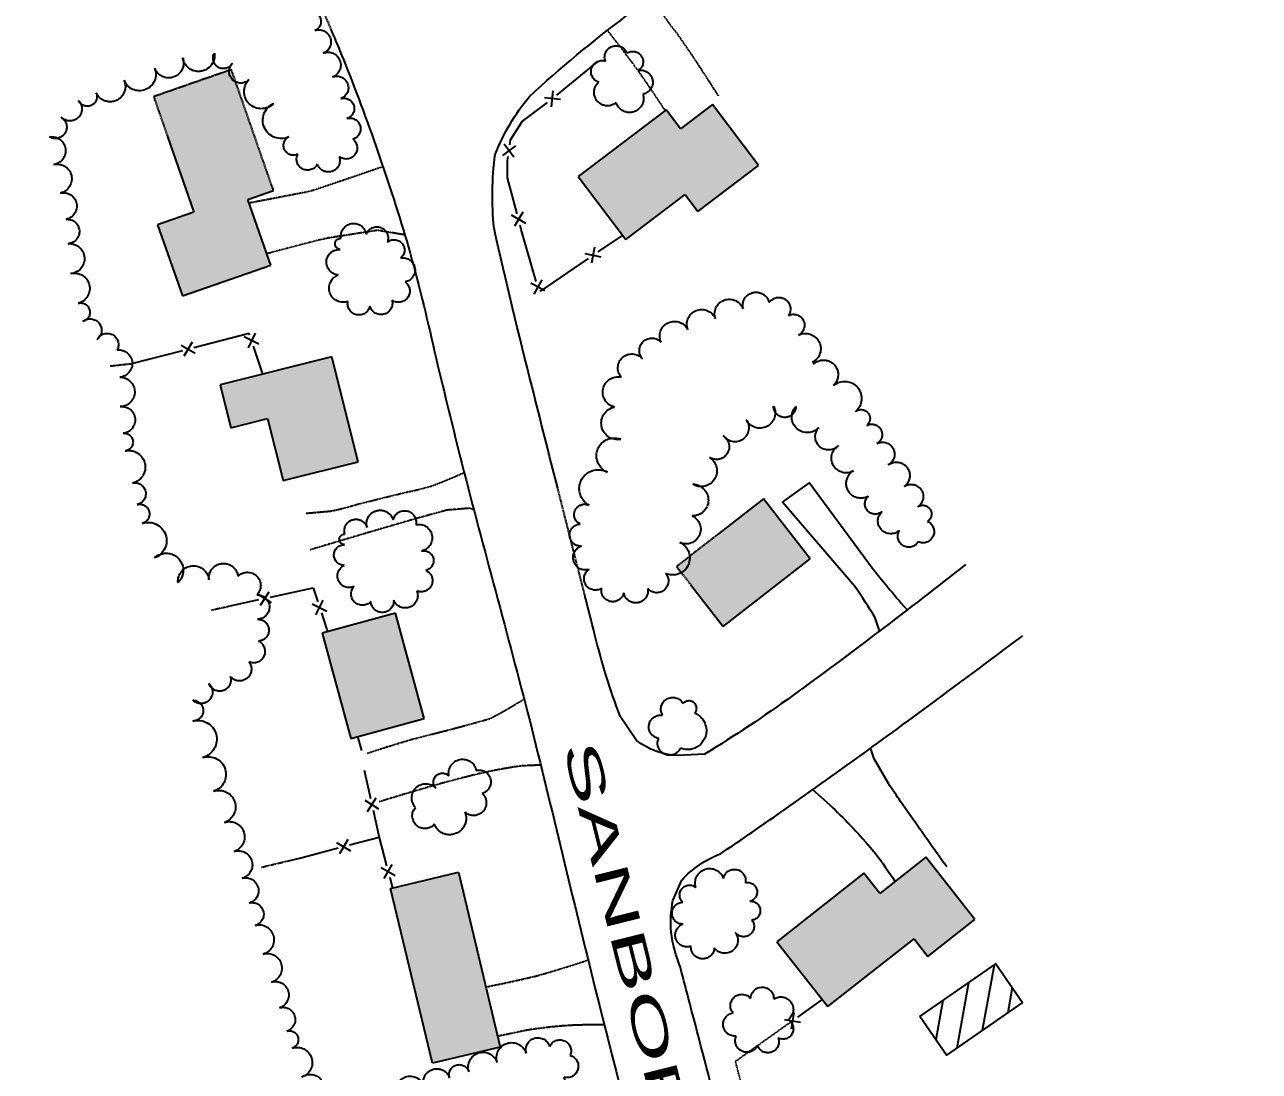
# Model space of a CAD drawing. Header units: feet. Extents: x 1024240 to 1029256, y 89370 to 94394.
# Drawn here: x 1025947.9 to 1026369.1, y 92946.5 to 93303.6 of the extents above; entities that cross this region are included whole.
import ezdxf

# ---------------------------------------------------------------- set-up
doc = ezdxf.new("R2010")
doc.units = ezdxf.units.FT
doc.header["$MEASUREMENT"] = 0
for name, pattern in [('PB-EX61$0$HIDDEN', [0.375, 0.25, -0.125]), ('PB-EX61$0$HIDDEN2', [0.1875, 0.125, -0.0625]), ('PB-EX61$0$LTP300', [100, 100, 0]), ('PB-EX61$0$LTP600', [100, 100, 0])]:
    doc.linetypes.add(name, pattern=pattern)
for name, color, linetype in [('E7SNT', 3, 'Continuous'), ('PB-EX61$0$BLDG_OBS', 11, 'PB-EX61$0$HIDDEN'), ('PB-EX61$0$BUILDING', 11, 'Continuous'), ('PB-EX61$0$DRIVE', 10, 'Continuous'), ('PB-EX61$0$DRIVE_OBSCURED', 10, 'PB-EX61$0$HIDDEN2'), ('PB-EX61$0$E6BUH', 9, 'Continuous'), ('PB-EX61$0$FENCE', 10, 'PB-EX61$0$LTP300'), ('PB-EX61$0$OBFENCE', 10, 'PB-EX61$0$HIDDEN2'), ('PB-EX61$0$OBS_PAVE', 10, 'PB-EX61$0$HIDDEN'), ('PB-EX61$0$PAVED_RD', 10, 'Continuous'), ('PB-EX61$0$POOL', 10, 'Continuous'), ('PB-EX61$0$TREELINE', 9, 'PB-EX61$0$LTP600')]:
    doc.layers.add(name, color=color, linetype=linetype)
doc.styles.add('120BT', font='swiss.ttf', dxfattribs={"width": 2, "height": 11.5})

# ---------------------------------------------------------------- blocks, each defined once
blk = doc.blocks.new('PB-EX61$0$FENCE')
for p, q in [((-0.476563, -0.5), (0.5, 0.476563)), ((0.5, -0.5), (-0.476563, 0.476563))]:
    blk.add_line(p, q)
blk = doc.blocks.new('PB-EX61')
at = {"layer": 'PB-EX61$0$E6BUH', "linetype": 'Continuous'}
h = blk.add_hatch(dxfattribs=at)
h.set_pattern_fill('ANSI36', color=256, scale=20, angle=30, style=0)
h.paths.add_polyline_path([(1026003.77, 93590.52), (1025969.23, 93566.33), (1025996.84, 93526.91), (1026021.94, 93544.49), (1026012.19, 93558.41), (1026017.62, 93562.22), (1026010.46, 93572.44), (1026014.47, 93575.25)])
h.paths.add_polyline_path([(1026057.35, 93445.89), (1026081.68, 93459.04), (1026063.83, 93492.04), (1026034.67, 93476.27), (1026036.7, 93472.52), (1026052.51, 93443.27)])
h.paths.add_polyline_path([(1025904.24, 93426.41), (1025885.75, 93450.76), (1025909.85, 93469.07), (1025939.08, 93430.6), (1025915.6, 93412.76), (1025913.75, 93415.2), (1025906.48, 93409.67), (1025897.6, 93421.37)])
h.paths.add_polyline_path([(1026120.4, 93394.58), (1026116.66, 93391.67), (1026107.17, 93384.29), (1026090.53, 93371.36), (1026106.66, 93350.61), (1026136.53, 93373.83)])
h.paths.add_polyline_path([(1026032.79, 93246.96), (1026032.5, 93247.78), (1026018.42, 93288.23), (1025991.9, 93279), (1025996.64, 93265.37), (1026005.6, 93239.64), (1025993.22, 93235.33), (1026001.69, 93211.01), (1026031.82, 93221.5), (1026024.01, 93243.91)])
h.paths.add_polyline_path([(1025939.14, 93368.69), (1025935.44, 93376.62), (1025933.31, 93381.16), (1025944.3, 93386.3), (1025956.82, 93392.16), (1025962.65, 93379.69)])
h.paths.add_polyline_path([(1026171.59, 93268.08), (1026166.74, 93274.5), (1026136.69, 93251.82), (1026152.92, 93230.31), (1026173.16, 93245.59), (1026177.48, 93239.87), (1026198.18, 93255.49), (1026182.48, 93276.3)])
h.paths.add_polyline_path([(1026030.78, 93169.19), (1026036.08, 93148.04), (1026061.7, 93154.47), (1026052.71, 93190.29), (1026014.53, 93180.71), (1026018.21, 93166.04)])
h.paths.add_polyline_path([(1025970.98, 93366.77), (1025981.41, 93372.41), (1026002.95, 93332.56), (1025978, 93319.07), (1025956.07, 93359.63), (1025958.13, 93360.75), (1025952.91, 93370.4), (1025965.37, 93377.13)])
h.paths.add_polyline_path([(1025875.01, 93408.37), (1025879.36, 93402.7), (1025885.67, 93407.53), (1025881.32, 93413.21)])
edge = h.paths.add_edge_path()
edge.add_line((1025855.64, 93485.27), (1025827.94, 93517.44))
edge.add_line((1025878.48, 93504.94), (1025855.64, 93485.27))
edge.add_line((1025847.65, 93540.75), (1025878.48, 93504.94))
edge.add_line((1025828.06, 93523.88), (1025847.65, 93540.75))
h = blk.add_hatch(dxfattribs=at)
h.set_pattern_fill('ANSI36', color=256, scale=20, angle=20, style=0)
h.paths.add_polyline_path([(1026199.93, 93141.78), (1026184.56, 93129.81), (1026170.25, 93118.67), (1026175, 93112.57), (1026186.16, 93098.24), (1026215.84, 93121.35)])
h.paths.add_polyline_path([(1026234.2, 93014.05), (1026204.5, 92990.7), (1026221.87, 92968.61), (1026251.28, 92991.72), (1026256.04, 92985.66), (1026272.06, 92998.25), (1026255.34, 93019.52), (1026239.62, 93007.15)])
h.paths.add_polyline_path([(1026125.91, 92862.49), (1026102.32, 92856.45), (1026089.45, 92853.15), (1026084.09, 92874.08), (1026094.63, 92876.78), (1026105.03, 92879.45), (1026093.92, 92922.82), (1026119.85, 92929.46), (1026129.14, 92893.21), (1026118.73, 92890.55)])
h.paths.add_polyline_path([(1026144.09, 92830.29), (1026116.91, 92822.95), (1026137.18, 92747.83), (1026164.37, 92755.17)])
h.paths.add_polyline_path([(1026070.21, 92935.15), (1026068.9, 92942.14), (1026077.41, 92943.74), (1026078.72, 92936.74)])
h.paths.add_polyline_path([(1026095.85, 93014.4), (1026110.15, 92954.76), (1026087.03, 92949.22), (1026072.73, 93008.86)])
h.paths.add_polyline_path([(1026074.42, 93102.75), (1026049.37, 93095.92), (1026059.14, 93060.03), (1026084.19, 93066.86)])
h.paths.add_polyline_path([(1026245.93, 92868.76), (1026237.27, 92862.03), (1026253.17, 92841.58), (1026257.53, 92844.98), (1026282.72, 92864.55), (1026266.82, 92885)])
h.paths.add_polyline_path([(1026190.19, 92464.87), (1026179.23, 92461.76), (1026176.28, 92472.17), (1026186.55, 92475.09), (1026195.23, 92477.56), (1026198.19, 92467.15)])
h.paths.add_polyline_path([(1026342.81, 92474.07), (1026333.86, 92471.92), (1026343.24, 92432.97), (1026369.07, 92439.2), (1026363.23, 92463.45), (1026367.3, 92464.43), (1026361.88, 92486.94), (1026361, 92486.73), (1026354.09, 92515.43), (1026334.01, 92510.59)])
h.paths.add_polyline_path([(1026333.38, 92603.82), (1026323.29, 92648.28), (1026294.22, 92641.68), (1026304.31, 92597.22)])
h.paths.add_polyline_path([(1026330.9, 92734.36), (1026312.62, 92756.51), (1026274.5, 92725.06), (1026292.78, 92702.91)])
h.paths.add_polyline_path([(1026282.29, 92874.36), (1026269.15, 92891.92), (1026288.47, 92906.37), (1026301.6, 92888.81)])
h.paths.add_polyline_path([(1026215.78, 92418.2), (1026211.92, 92432.8), (1026241.49, 92440.62), (1026251.87, 92401.35), (1026225.12, 92394.27), (1026218.59, 92418.95)])
h.paths.add_polyline_path([(1026218.22, 92526.88), (1026191.98, 92519.34), (1026202.72, 92481.94), (1026228.96, 92489.48)])
h.paths.add_polyline_path([(1026183.92, 92671.61), (1026157.03, 92665.8), (1026172.38, 92594.72), (1026199.26, 92600.52)])
at = {"layer": 'PB-EX61$0$BLDG_OBS', "flags": 128}
for points in [[(1026032.5, 93247.78), (1026018.42, 93288.23), (1025991.9, 93279), (1025996.64, 93265.37)], [(1026184.56, 93129.81), (1026170.25, 93118.67), (1026175, 93112.57)]]:
    blk.add_lwpolyline(points, dxfattribs=at)
at = {"layer": 'PB-EX61$0$BUILDING'}
for p, q in [((1026166.74, 93274.5), (1026136.69, 93251.82)), ((1026171.59, 93268.08), (1026166.74, 93274.5)), ((1026182.48, 93276.3), (1026171.59, 93268.08)), ((1026198.18, 93255.49), (1026182.48, 93276.3)), ((1025996.64, 93265.37), (1026005.6, 93239.64)), ((1026136.69, 93251.82), (1026152.92, 93230.31)), ((1026177.48, 93239.87), (1026198.18, 93255.49)), ((1026032.79, 93246.96), (1026032.5, 93247.78)), ((1026024.01, 93243.91), (1026032.79, 93246.96)), ((1026031.82, 93221.5), (1026024.01, 93243.91)), ((1026152.92, 93230.31), (1026173.16, 93245.59)), ((1026173.16, 93245.59), (1026177.48, 93239.87)), ((1026005.6, 93239.64), (1025993.22, 93235.33)), ((1025993.22, 93235.33), (1026001.69, 93211.01)), ((1026001.69, 93211.01), (1026031.82, 93221.5)), ((1026052.71, 93190.29), (1026014.53, 93180.71)), ((1026061.7, 93154.47), (1026052.71, 93190.29)), ((1026014.53, 93180.71), (1026018.21, 93166.04)), ((1026018.21, 93166.04), (1026030.78, 93169.19)), ((1026030.78, 93169.19), (1026036.08, 93148.04)), ((1026036.08, 93148.04), (1026061.7, 93154.47)), ((1026199.93, 93141.78), (1026184.56, 93129.81)), ((1026215.84, 93121.35), (1026199.93, 93141.78)), ((1026186.16, 93098.24), (1026215.84, 93121.35)), ((1026175, 93112.57), (1026186.16, 93098.24)), ((1026074.42, 93102.75), (1026049.37, 93095.92)), ((1026084.19, 93066.86), (1026074.42, 93102.75)), ((1026049.37, 93095.92), (1026059.14, 93060.03)), ((1026059.14, 93060.03), (1026084.19, 93066.86)), ((1026255.34, 93019.52), (1026239.62, 93007.15)), ((1026272.06, 92998.25), (1026255.34, 93019.52)), ((1026072.73, 93008.86), (1026095.85, 93014.4)), ((1026095.85, 93014.4), (1026110.15, 92954.76)), ((1026234.2, 93014.05), (1026204.5, 92990.7)), ((1026239.62, 93007.15), (1026234.2, 93014.05)), ((1026087.03, 92949.22), (1026072.73, 93008.86)), ((1026256.04, 92985.66), (1026272.06, 92998.25)), ((1026204.5, 92990.7), (1026221.87, 92968.61)), ((1026221.87, 92968.61), (1026251.28, 92991.72)), ((1026251.28, 92991.72), (1026256.04, 92985.66)), ((1026110.15, 92954.76), (1026087.03, 92949.22))]:
    blk.add_line(p, q, dxfattribs=at)
at = {"layer": 'PB-EX61$0$DRIVE', "flags": 128}
for points in [[(1026239.54, 93096.73), (1026238.01, 93101.16, 0.014741), (1026231.14, 93111.91), (1026206.38, 93140.71), (1026215.63, 93147.28), (1026237.29, 93117.85, 0.005672), (1026246.78, 93106.36), (1026248.97, 93103.95)], [(1026262.5, 93016.19, -0.002512), (1026250.9, 93032.48, -0.006294), (1026242.57, 93044.64), (1026237.63, 93053.05), (1026236.49, 93056.87)], [(1026216.65, 93042.62), (1026222.52, 93037.4, -0.026435), (1026236.33, 93022.93), (1026238.18, 93020.76, -0.020529), (1026244.78, 93011.21)]]:
    blk.add_lwpolyline(points, format="xyb", dxfattribs=at)
at = {"layer": 'PB-EX61$0$DRIVE_OBSCURED', "flags": 128}
for points in [[(1026184.61, 93279.25, 0.003128), (1026175.88, 93292.7, 0.003901), (1026170.2, 93300.94, -0.054092), (1026164.53, 93309.17), (1026162.9, 93313.87)], [(1026146.69, 93301.58, -0.007017), (1026157.13, 93287.86, -0.006706), (1026166.36, 93274.22)], [(1026097.85, 93150.68, -0.015269), (1026086.81, 93146.1, -0.022854), (1026078.14, 93143.97, 0.000638), (1026069.46, 93141.84, 0.000635), (1026060.84, 93139.67, -0.026772), (1026052.21, 93137.5), (1026043.79, 93136.76)], [(1026045.34, 93124.52, -0.000994), (1026054.92, 93127.38, -0.000994), (1026064.5, 93130.23), (1026073.2, 93132.77, -0.006744), (1026092.07, 93138.07), (1026099.74, 93138.69), (1026101.12, 93138.13)], [(1026118.3, 93073.48, -0.026365), (1026106.46, 93066.66, -0.008178), (1026087.16, 93061.47), (1026079.54, 93059.52, 0.008912), (1026064.69, 93054.85)], [(1026068.87, 93038.54, -0.005015), (1026088.04, 93044.25, -0.007986), (1026099.31, 93047.23, -0.029769), (1026117.65, 93050.81), (1026123.94, 93051.07)], [(1026140.12, 92984.33, -0.010504), (1026122.56, 92978.94, -0.010129), (1026105.26, 92975.16)], [(1026109.25, 92958.54), (1026118.92, 92960.55, -0.031737), (1026136.97, 92962.38), (1026145.58, 92962.48)]]:
    blk.add_lwpolyline(points, format="xyb", dxfattribs=at)
for points in [[(1026024.4, 93242.79), (1026035.3, 93244.88), (1026043.84, 93246.53), (1026046.6, 93247.21), (1026055.52, 93250.23), (1026060.73, 93252), (1026069.8, 93255.12)], [(1026030.41, 93225.52), (1026043.89, 93229.05), (1026048.12, 93230.15), (1026051.47, 93230.89), (1026056.67, 93231.7), (1026068.25, 93233.52), (1026077.49, 93231.96)]]:
    blk.add_lwpolyline(points, dxfattribs=at)
at = {"layer": 'PB-EX61$0$FENCE', "flags": 128}
for points in [[(1026129.43, 93279.54), (1026143.32, 93290.86)], [(1026113.38, 93262.56), (1026113.62, 93264.22), (1026117.66, 93270.56), (1026126.29, 93277.06)], [(1026115.86, 93239.05), (1026112.58, 93251.26), (1026112.59, 93257.2), (1026112.79, 93258.6)], [(1026122.35, 93215.94), (1026117.31, 93233.66), (1026116.9, 93235.18)], [(1026151.73, 93231.67), (1026143.46, 93226.05)], [(1026140.15, 93223.8), (1026123.61, 93212.56)], [(1026024.62, 93197.63), (1026024.44, 93198.16), (1026005.62, 93193.32)], [(1026029.12, 93184.37), (1026025.91, 93193.84)], [(1026001.74, 93192.32), (1025984.28, 93187.82)], [(1026031.71, 93108.25), (1026046.35, 93111.45), (1026047.89, 93106.68)], [(1026018.03, 93105.27), (1026027.8, 93107.4)], [(1026049.12, 93102.87), (1026051.21, 93096.43)], [(1026061.48, 93060.67), (1026062.84, 93055.96)], [(1026063.74, 93049.27), (1026065.9, 93039.5)], [(1026066.76, 93035.6), (1026068.81, 93026.29), (1026058.7, 93023.6)], [(1026068.81, 93026.29), (1026071.38, 93016.63)], [(1026054.83, 93022.57), (1026042.59, 93019.32), (1026037.32, 93018.06)], [(1026072.41, 93012.76), (1026073.41, 93009.02)], [(1026219.65, 92970.71), (1026211.5, 92964.91)]]:
    blk.add_lwpolyline(points, dxfattribs=at)
at = {"layer": 'PB-EX61$0$OBFENCE', "flags": 128}
for points in [[(1025984.28, 93187.82), (1025984.22, 93187.81), (1025976.93, 93186.98)], [(1026011.63, 93103.88), (1026018.03, 93105.27)], [(1026037.32, 93018.06), (1026028.71, 93016.01)], [(1026209.66, 92963.59), (1026190.3, 92949.79), (1026203.75, 92897.39)]]:
    blk.add_lwpolyline(points, dxfattribs=at)
at = {"layer": 'PB-EX61$0$OBS_PAVE', "flags": 128}
blk.add_lwpolyline([(1026021.11, 93364.91, -0.016675), (1026050.87, 93305.47), (1026052.33, 93301.97)], format="xyb", dxfattribs=at)
blk.add_lwpolyline([(1026139.11, 93108.41), (1026129.73, 93145.45)], dxfattribs=at)
at = {"layer": 'PB-EX61$0$PAVED_RD', "flags": 128}
for points in [[(1026129.73, 93145.45, -0.001282), (1026120.99, 93179.98, -0.00766), (1026108.03, 93234.12, -0.060661), (1026108.41, 93259.32, -0.080407), (1026120.1, 93279.05, -0.026002), (1026153.13, 93306.53, -0.00992), (1026200.19, 93340.47)], [(1026052.33, 93301.97, -0.002477), (1026057.23, 93290.17, -0.023813), (1026079.41, 93225.61, -0.011709), (1026088.22, 93189.71, 0.001955), (1026097.03, 93153.81, 0.002396), (1026108.6, 93110.02, -0.002294), (1026120.17, 93066.22, -0.002389), (1026131.35, 93020.4, 0.000838), (1026142.54, 92974.58, 0.001452), (1026188.31, 92794.86, 0.000259), (1026201.18, 92744.95, -0.000954), (1026214.04, 92695.05, -0.003962), (1026232.56, 92620.44, -0.002335)], [(1026268.79, 93119.4, -0.010485), (1026209.9, 93074.69, -0.019607), (1026179.8, 93054.67), (1026170.54, 93054.18, -0.151889), (1026156.61, 93059.36), (1026151.1, 93067.44, -0.031484), (1026142.33, 93095.7, -0.004047), (1026139.11, 93108.41)], [(1026340.25, 92859.45, 0.003502), (1026303.65, 92834.12, 0.003664), (1026284.88, 92820.32, -0.011758), (1026266.12, 92806.53, -0.023474), (1026245.21, 92793.36, -0.154269), (1026228.83, 92794.52, -0.10948), (1026220.26, 92802.26, -0.024495), (1026214.18, 92815.95, -0.035739), (1026204.61, 92853.8, 0.000771), (1026195.04, 92891.66, 0.001238), (1026174.77, 92969.72, 0.000158), (1026171.59, 92981.86, -0.055207), (1026168.4, 92993.99, -0.06508), (1026169.03, 93004.79), (1026172.04, 93011.71, -0.116187), (1026185.21, 93020.67, 0.001924), (1026198.38, 93029.64, 0.006406), (1026254.45, 93069.86, 0.001596), (1026288.42, 93095.11)]]:
    blk.add_lwpolyline(points, format="xyb", dxfattribs=at)
at = {"layer": 'PB-EX61$0$POOL', "flags": 128}
blk.add_lwpolyline([(1026253.24, 92965.16), (1026279.18, 92983.16), (1026288.33, 92969.99), (1026262.39, 92951.98), (1026253.24, 92965.16)], close=True, dxfattribs=at)
for points in [[(1026278.58, 92982.75), (1026274.55, 92960.43)], [(1026269.87, 92976.7), (1026265.84, 92954.38)], [(1026284.81, 92975.05), (1026283.26, 92966.47)], [(1026261.15, 92970.65), (1026258.74, 92957.25)]]:
    blk.add_lwpolyline(points, dxfattribs=at)
at = {"layer": 'PB-EX61$0$TREELINE', "flags": 128}
blk.add_lwpolyline([(1026038.6, 93322.49, -1), (1026041.73, 93314.76, -1), (1026044.46, 93307.78, -1), (1026046.83, 93301.55, -1), (1026049.74, 93293.88, -1), (1026052.94, 93285.73, -1), (1026055.77, 93278.34, -1), (1026057.78, 93271.55, -1), (1026059.87, 93264.54, -1), (1026055.2, 93258.53, -1), (1026047.75, 93255.97, -1), (1026041.08, 93259.39, -1), (1026038.02, 93265.31, -1), (1026032.73, 93276.64, -1), (1026024.41, 93284.82, -1), (1026018.77, 93290.37, -1), (1026012.6, 93293.85, -1), (1026001.81, 93292.27, -1), (1025992.24, 93288.73, -1), (1025981.79, 93284.58, -1), (1025972.27, 93280.36, -1), (1025966.25, 93277.69, -1), (1025960.33, 93271.96, -1), (1025956.38, 93265.28, -1), (1025957.8, 93255.84, -1), (1025960.13, 93246.12, -1), (1025962.05, 93237.15, -1), (1025962.75, 93228.85, -1), (1025963.62, 93218.63, -1), (1025966.16, 93208.53, -1), (1025967.73, 93202.32, -1), (1025972.67, 93196.2, -1), (1025979.46, 93192.63, -1), (1025980.36, 93183.27, -1), (1025980.51, 93173.27, -1), (1025981.5, 93164.15, -1), (1025982.16, 93158.15, -1), (1025984.63, 93147.17, -1), (1025986.28, 93139.86, -1), (1025987.99, 93133.41, -1), (1025992.13, 93121.62, -1), (1026000.2, 93113.19, -1), (1026010.76, 93114.11, -1), (1026020.68, 93115.4, -1), (1026027.1, 93109.03, -1), (1026027.37, 93100.7, -1), (1026027.61, 93093.25, -1), (1026024.37, 93086.2, -1), (1026018.02, 93081.21, -1), (1026010.78, 93078.76, -1), (1026005.27, 93073.06, -1), (1026005.25, 93065.98, -1), (1026008.68, 93053.53, -1), (1026012.36, 93042.02, -1), (1026016.06, 93031.39, -1), (1026019.39, 93021.52, -1), (1026022.14, 93012.34, -1), (1026024.44, 93003.9, -1), (1026026.53, 92996.27, -1), (1026029.2, 92986.47, -1), (1026032.07, 92976.89, -1), (1026034.77, 92968.13, -1), (1026037.28, 92960.19, -1), (1026039.12, 92954.37, -1), (1026042.45, 92944.5, -1), (1026048.14, 92936.79, -1), (1026056.8, 92935.5, -1), (1026064.62, 92936.71, -1), (1026074.61, 92938.27, -1), (1026084.12, 92941.37, -1), (1026092.83, 92944.2, -1), (1026099.44, 92946.35, -1), (1026109.08, 92949.47, -1), (1026119, 92952.63, -1), (1026126.97, 92954.91, -1), (1026133.98, 92951.9, -1), (1026131.79, 92944.48, -1), (1026125.28, 92941.69, -1), (1026113.35, 92937.74, -1), (1026101.82, 92934.13, -1), (1026091.72, 92930.76, -1), (1026082.1, 92926.78, -1), (1026075.75, 92919.61, -1), (1026073.76, 92911.09, -1), (1026076.41, 92903.63, -1), (1026077.18, 92896.59, -1), (1026075.15, 92883.83, -1), (1026075.28, 92871.8, -1), (1026078.08, 92862.45, -1), (1026081.21, 92852.89, -1), (1026084.21, 92843.79, -1), (1026086.14, 92837.94, -1), (1026089.22, 92828.42, -1), (1026092.28, 92818.9, -1), (1026095.11, 92809.31, -1), (1026096.93, 92800.32, -1), (1026098.53, 92792.49, -1), (1026099.38, 92783.66, -1), (1026098.28, 92773.3, -1), (1026099.07, 92763.75, -1), (1026100.8, 92755.17, -1), (1026102.18, 92748.31, -1), (1026105.05, 92737.87, -1), (1026107.61, 92728.2, -1), (1026109.69, 92719.27, -1), (1026111.2, 92712.77, -1), (1026112.48, 92702.86, -1), (1026113.37, 92692.87, -1), (1026114.58, 92683.37, -1), (1026116.19, 92674.77, -1), (1026117.31, 92668.76, -1), (1026119.88, 92659.09, -1), (1026122.72, 92649.5, -1), (1026125.32, 92640.71, -1), (1026128.33, 92632.94, -1), (1026131.24, 92625.44, -1), (1026138.58, 92618.05, -1), (1026142.74, 92609.42, -1), (1026143.6, 92600.72, -1), (1026144.95, 92592.92, -1), (1026146.54, 92583.72, -1), (1026145.86, 92576.18, -1), (1026142.15, 92567.8, -1), (1026139.33, 92559.95, -1), (1026137.09, 92553.73, -1), (1026137.29, 92543.9, -1), (1026139.09, 92534.49, -1), (1026140.98, 92524.64, -1), (1026143.25, 92514.91, -1), (1026145.93, 92505.27, -1), (1026148.9, 92495.72, -1), (1026151.86, 92487.04, -1), (1026154.76, 92479.23, -1), (1026157.45, 92472.23, -1), (1026160.24, 92464.99, -1), (1026163.65, 92457.55, -1), (1026170.36, 92453.44, -1), (1026178.18, 92452.22, -1), (1026183.57, 92447.62, -1), (1026187.78, 92438.15, -1), (1026190.98, 92428.5, -1), (1026194.4, 92417.8, -1), (1026197.4, 92407.82, -1), (1026198.66, 92398.32, -1), (1026199.37, 92389.6, -1), (1026199.98, 92381.7, -1), (1026200.77, 92371.4, -1), (1026201.5, 92361.43, -1), (1026202.27, 92352.29, -1), (1026202.91, 92343.98, -1), (1026203.3, 92336.49, -1), (1026203.4, 92329.83, -1), (1026203.53, 92320.71, -1), (1026202.9, 92311.98, -1), (1026201.88, 92304.13, -1), (1026200.39, 92297.21, -1), (1026198.28, 92287.43, -1), (1026197.41, 92283.38)], format="xyb", dxfattribs=at)
for points in [[(1026149.64, 93276.92, -1), (1026143.79, 93283.95, -1), (1026145.98, 93291.16, -1), (1026153.33, 93293.83, -1), (1026157.34, 93287.99, -1), (1026158.77, 93279.89, -1), (1026149.64, 93276.92, -1), (1026149.64, 93276.92)], [(1026055.82, 93230.68, -1), (1026064.4, 93232.09, -1), (1026071.63, 93229.35, -1), (1026076.22, 93223.96, -1), (1026077.65, 93215.82, -1), (1026073.22, 93209.55, -1), (1026065.67, 93207.56, -1), (1026058.16, 93209.15, -1), (1026054.89, 93218.16, -1), (1026055.54, 93226.88, -1), (1026055.82, 93230.68)], [(1026216.94, 93187.75, -1), (1026223.86, 93180.54, -1), (1026231.28, 93171.54, -1), (1026235.16, 93166.84, -1), (1026238.56, 93160.62, -1), (1026242.51, 93153.42, -1), (1026247.97, 93146.05, -1), (1026252.57, 93139.1, -1), (1026255.89, 93134.08, -1), (1026252.72, 93127.12, -1), (1026246.29, 93131.02, -1), (1026240.4, 93137.49, -1), (1026235.69, 93142.67, -1), (1026230.66, 93151.36, -1), (1026225.55, 93159.96, -1), (1026218.78, 93166.13, -1), (1026210.96, 93173.26, -1), (1026203.38, 93173.46, -1), (1026194.07, 93168.78, -1), (1026186.2, 93163.3, -1), (1026181.54, 93155.9, -1), (1026175.81, 93146.79, -1), (1026175.62, 93135.96, -1), (1026171.41, 93126.89, -1), (1026166.54, 93116.36, -1), (1026160.47, 93111.16, -1), (1026152.24, 93109.77, -1), (1026144.72, 93111.28, -1), (1026140.45, 93117.73, -1), (1026137.84, 93125.64, -1), (1026137.34, 93133.22, -1), (1026140.43, 93139.6, -1), (1026146.66, 93150.91, -1), (1026151.29, 93162.08, -1), (1026149.15, 93173.12, -1), (1026151.43, 93183.28, -1), (1026158.63, 93189.6, -1), (1026165, 93195.19, -1), (1026174.14, 93199.42, -1), (1026183.57, 93203.18, -1), (1026192.95, 93206.64, -1), (1026201.87, 93208.76, -1), (1026208.46, 93204.34, -1), (1026211.88, 93197.66, -1), (1026216.61, 93188.38, -1), (1026216.94, 93187.75)], [(1026057.1, 93129.78, -1), (1026064.7, 93131.99, -1), (1026073.6, 93134.58, -1), (1026081.38, 93132.99, -1), (1026083.29, 93124.03, -1), (1026084.7, 93117.4, -1), (1026081.65, 93110.38, -1), (1026073.8, 93107.2, -1), (1026065.96, 93106.75, -1), (1026060.25, 93111.93, -1), (1026056.86, 93119.08, -1), (1026057.02, 93126.16, -1), (1026057.1, 93129.78)], [(1026176.41, 93068.7, -1), (1026171.58, 93056.72, -1), (1026164.16, 93060.04, -1), (1026165.5, 93067.95, -1), (1026172.46, 93072.05, -1), (1026176.41, 93068.7)], [(1026101.96, 93049.1, -1), (1026103.94, 93041.31, -1), (1026098.1, 93034.86, -1), (1026087.63, 93030.76, -1), (1026081.22, 93036.5, -1), (1026088.19, 93043.07, -1), (1026092.61, 93047.25, -1), (1026101.96, 93049.1, -1), (1026101.96, 93049.1)], [(1026195.24, 93004.47, -1), (1026196, 92998.06, -1), (1026190.31, 92993.84, -1), (1026183.18, 92988.56, -1), (1026175.2, 92989.13, -1), (1026172.5, 92996.67, -1), (1026172.47, 93004.17, -1), (1026176.85, 93009.19, -1), (1026186.25, 93012.29, -1), (1026193.76, 93010.81, -1), (1026195.24, 93004.47, -1), (1026195.24, 93004.47)], [(1026208.24, 92964.06, -1), (1026204.98, 92957.85, -1), (1026197.9, 92955.31, -1), (1026190.64, 92958.55, -1), (1026189.54, 92966.4, -1), (1026195.53, 92971.33, -1), (1026203.46, 92971.12, -1), (1026208.24, 92964.06, -1), (1026208.24, 92964.06)]]:
    blk.add_lwpolyline(points, format="xyb", close=True, dxfattribs=at)
at = {"layer": 'PB-EX61$0$FENCE', "yscale": 4, "zscale": 4}
for p, xscale, rotation in [((1026127.88, 93278.28), 4.000000000040306, 39.17658099951718), ((1026113.09, 93260.58), 3.999999999998245, 81.60139000051521), ((1026116.38, 93237.11), 4.000000000011882, 105.0205810007013), ((1026141.81, 93224.92), 3.999999999995289, 214.2099660000616), ((1026122.9, 93214.02), 3.999999999988217, 105.886914999361), ((1026025.27, 93195.74), 4.000000000019487, 108.7545010007194), ((1026003.68, 93192.82), 3.999999999994875, 194.4341790000705), ((1026029.75, 93107.83), 4.000000000017373, 12.30380599988132), ((1026048.51, 93104.78), 3.999999999989964, 287.9309769992258), ((1026066.33, 93037.55), 4.000000000009521, 282.4433420006278), ((1026056.76, 93023.09), 4.000000000045118, 194.8878979998559), ((1026071.9, 93014.69), 4.000000000001776, 284.8912830002007), ((1026209.87, 92963.74), 4.000000000001128, 215.4857710000393)]:
    blk.add_blockref('PB-EX61$0$FENCE', p, dxfattribs=dict(at, xscale=xscale, rotation=rotation))

msp = doc.modelspace()

# ---------------------------------------------------------------- block references
msp.add_blockref('PB-EX61', (0, 0))

# ---------------------------------------------------------------- texts
at = {"layer": 'E7SNT', "style": '120BT', "width": 2}
msp.add_text('SANBORN', height=11.5, rotation=283.9659, dxfattribs=at).set_placement((1026131.34, 93057.49))

doc.saveas('drawing.dxf')
